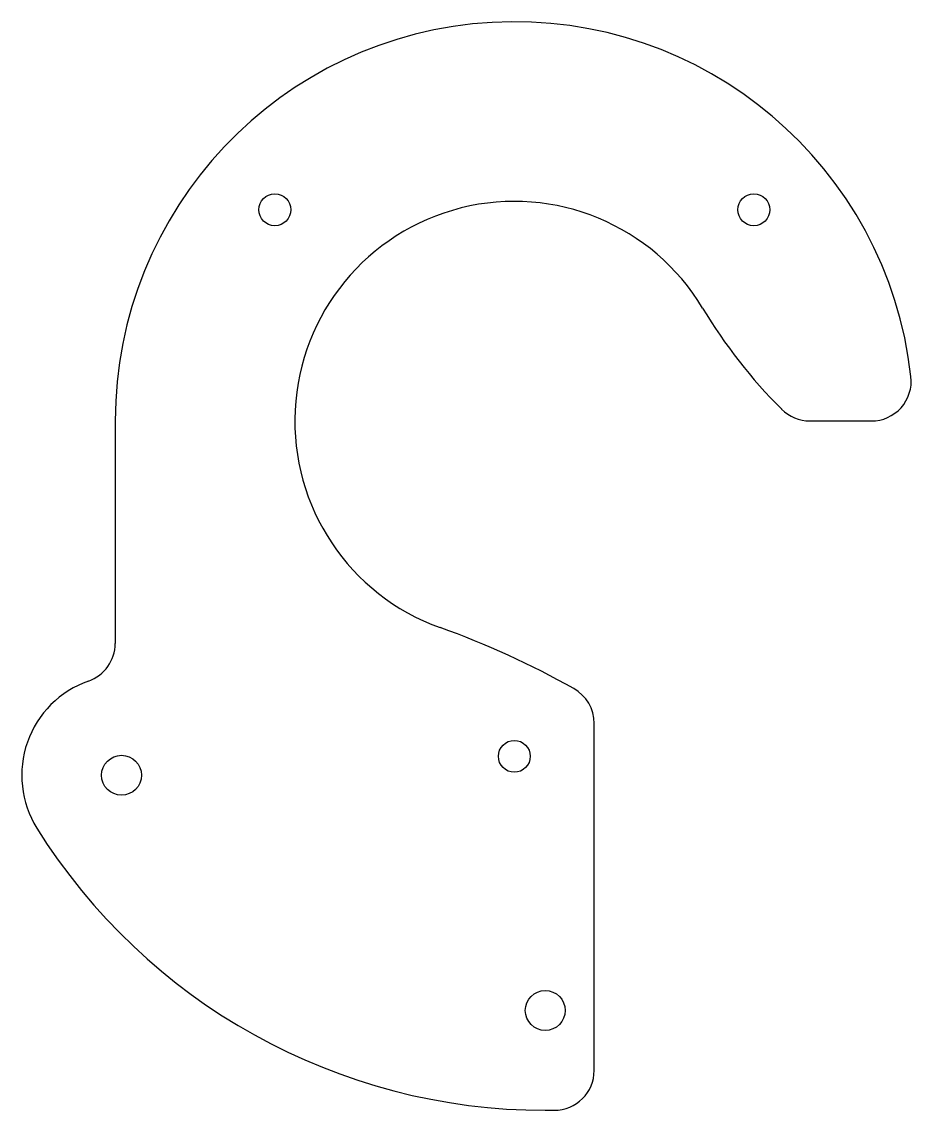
# Model space of a CAD drawing. Header units: millimetres. Extents: x -62 to 50, y -86 to 50.
import ezdxf

# ---------------------------------------------------------------- set-up
doc = ezdxf.new("R2010")
doc.units = ezdxf.units.MM

msp = doc.modelspace()

# ---------------------------------------------------------------- linework, layer by layer
at = {"color": 7, "linetype": 'Continuous', "lineweight": 25}
for p, q in [((-50, 0), (-50, -27.86)), ((37.02, 0), (44.72, 0)), ((10, -81.33), (10, -37.88)), ((3.87, -86.33), (5, -86.33))]:
    msp.add_line(p, q, dxfattribs=at)
for centre, radius in [((-30, 26.46), 2), ((30, 26.46), 2), ((0, -42), 2), ((-49.21, -44.37), 2.5), ((3.87, -73.83), 2.5)]:
    msp.add_circle(centre, radius, dxfattribs=at)
for centre, radius, start, end in [((0, 0), 50, 6.3794, 180), ((0, 0), 27.5, 30.9515, 250.2437), ((79.89, 47.91), 65.65, 210.9515, 225.0296), ((44.72, 5), 5, 270, 6.3794), ((37.02, 5), 5, 225.0296, 270), ((-46.67, -129.94), 110.57, 60.6959, 70.2437), ((-55, -27.86), 5, 289.3323, 0), ((-49.21, -44.37), 12.5, 109.3323, 211.9482), ((5, -37.88), 5, 0, 60.6959), ((3.87, -11.27), 75.06, 211.9482, 270), ((5, -81.33), 5, 270, 0)]:
    msp.add_arc(centre, radius, start, end, dxfattribs=at)

doc.saveas('drawing.dxf')
